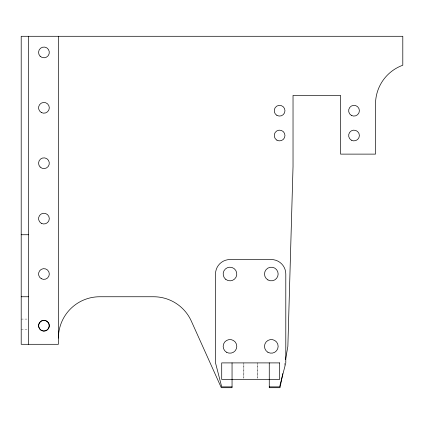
<?xml version="1.0" encoding="UTF-8"?>
<svg xmlns="http://www.w3.org/2000/svg" width="424" height="424" viewBox="0 0 424 424"><rect width="100%" height="100%" fill="white"/><g stroke="black" fill="none" stroke-linecap="round" stroke-linejoin="round"><path stroke-width="0.32" stroke-dasharray="2.12 1.59" d="M284.409 365.345L285.166 361.508M21.2 319.081L28.021 319.081M21.2 329.83L28.021 329.83M257.479 378.118L257.479 362.902L257.447 378.118M243.869 378.118L243.869 362.902L243.837 378.118"/><path stroke-width="0.64" d="M282.776 373.65L280.01 387.711L269.261 387.711L269.261 362.902M285.543 359.594L287.864 346.366L293.032 166.521L293.032 95.411L340.578 95.411L340.578 154.119L375.516 154.119L375.516 104.113A41.345 41.345 0 0 1 402.8 65.232L402.8 36.289L21.2 36.289L21.2 344.299L58.411 344.299L58.411 36.289M21.2 234.737L28.641 234.737M21.2 296.752L28.641 296.752M232.05 386.884L221.715 386.884L215.514 362.902L215.514 274.015A14.469 14.469 0 0 1 229.983 259.546L271.328 259.546A14.469 14.469 0 0 1 285.797 274.015L285.797 362.902L279.596 386.884L269.261 386.884M232.05 362.902L232.05 387.711L221.302 387.711L191.341 321.132A41.345 41.345 0 0 0 153.642 296.752L99.751 296.752A41.345 41.345 0 0 0 58.411 338.098M28.641 36.289L28.641 344.299M42.729 330.932A5.374 5.374 0 0 1 39.517 322.637A5.374 5.374 0 0 1 48.41 322.717A5.374 5.374 0 0 1 45.055 330.953M44.594 331.027A5.374 5.374 0 0 1 43.19 331.017M279.596 362.902L221.715 362.902L221.715 379.443L279.596 379.443L279.596 362.902M40.137 167.014A5.374 5.374 0 0 0 49.131 164.607A5.374 5.374 0 0 0 42.548 158.025A5.374 5.374 0 0 0 40.137 167.014M225.833 279.427A6.821 6.821 0 0 0 236.746 274.906A6.821 6.821 0 0 0 227.375 267.714A6.821 6.821 0 0 0 225.833 279.427M41.25 223.268A5.374 5.374 0 0 0 49.311 218.614A5.374 5.374 0 0 0 41.25 213.961A5.374 5.374 0 0 0 41.25 223.268M351.326 140.169A5.374 5.374 0 0 0 359.388 135.516A5.374 5.374 0 0 0 351.326 130.862A5.374 5.374 0 0 0 351.326 140.169M351.326 115.365A5.374 5.374 0 0 0 359.388 110.706A5.374 5.374 0 0 0 351.326 106.053A5.374 5.374 0 0 0 351.326 115.365M276.909 140.169A5.374 5.374 0 0 0 284.97 135.516A5.374 5.374 0 0 0 276.909 130.862A5.374 5.374 0 0 0 276.909 140.169M226.575 352.275A6.821 6.821 0 0 0 236.804 346.366A6.821 6.821 0 0 0 226.575 340.456A6.821 6.821 0 0 0 226.575 352.275M267.915 279.925A6.821 6.821 0 0 0 278.149 274.015A6.821 6.821 0 0 0 267.915 268.106A6.821 6.821 0 0 0 267.915 279.925M267.915 352.275A6.821 6.821 0 0 0 278.149 346.366A6.821 6.821 0 0 0 267.915 340.456A6.821 6.821 0 0 0 267.915 352.275M276.909 115.365A5.374 5.374 0 0 0 284.97 110.706A5.374 5.374 0 0 0 276.909 106.053A5.374 5.374 0 0 0 276.909 115.365M41.25 278.669A5.374 5.374 0 0 0 49.311 274.015A5.374 5.374 0 0 0 41.25 269.362A5.374 5.374 0 0 0 41.25 278.669M40.137 56.217A5.374 5.374 0 0 0 49.131 53.806A5.374 5.374 0 0 0 42.548 47.223A5.374 5.374 0 0 0 40.137 56.217M41.25 112.471A5.374 5.374 0 0 0 49.311 107.813A5.374 5.374 0 0 0 41.25 103.159A5.374 5.374 0 0 0 41.25 112.471M41.271 330.312A5.337 5.337 0 0 0 49.274 325.696A5.337 5.337 0 0 0 41.271 321.074A5.337 5.337 0 0 0 41.271 330.312"/></g></svg>
